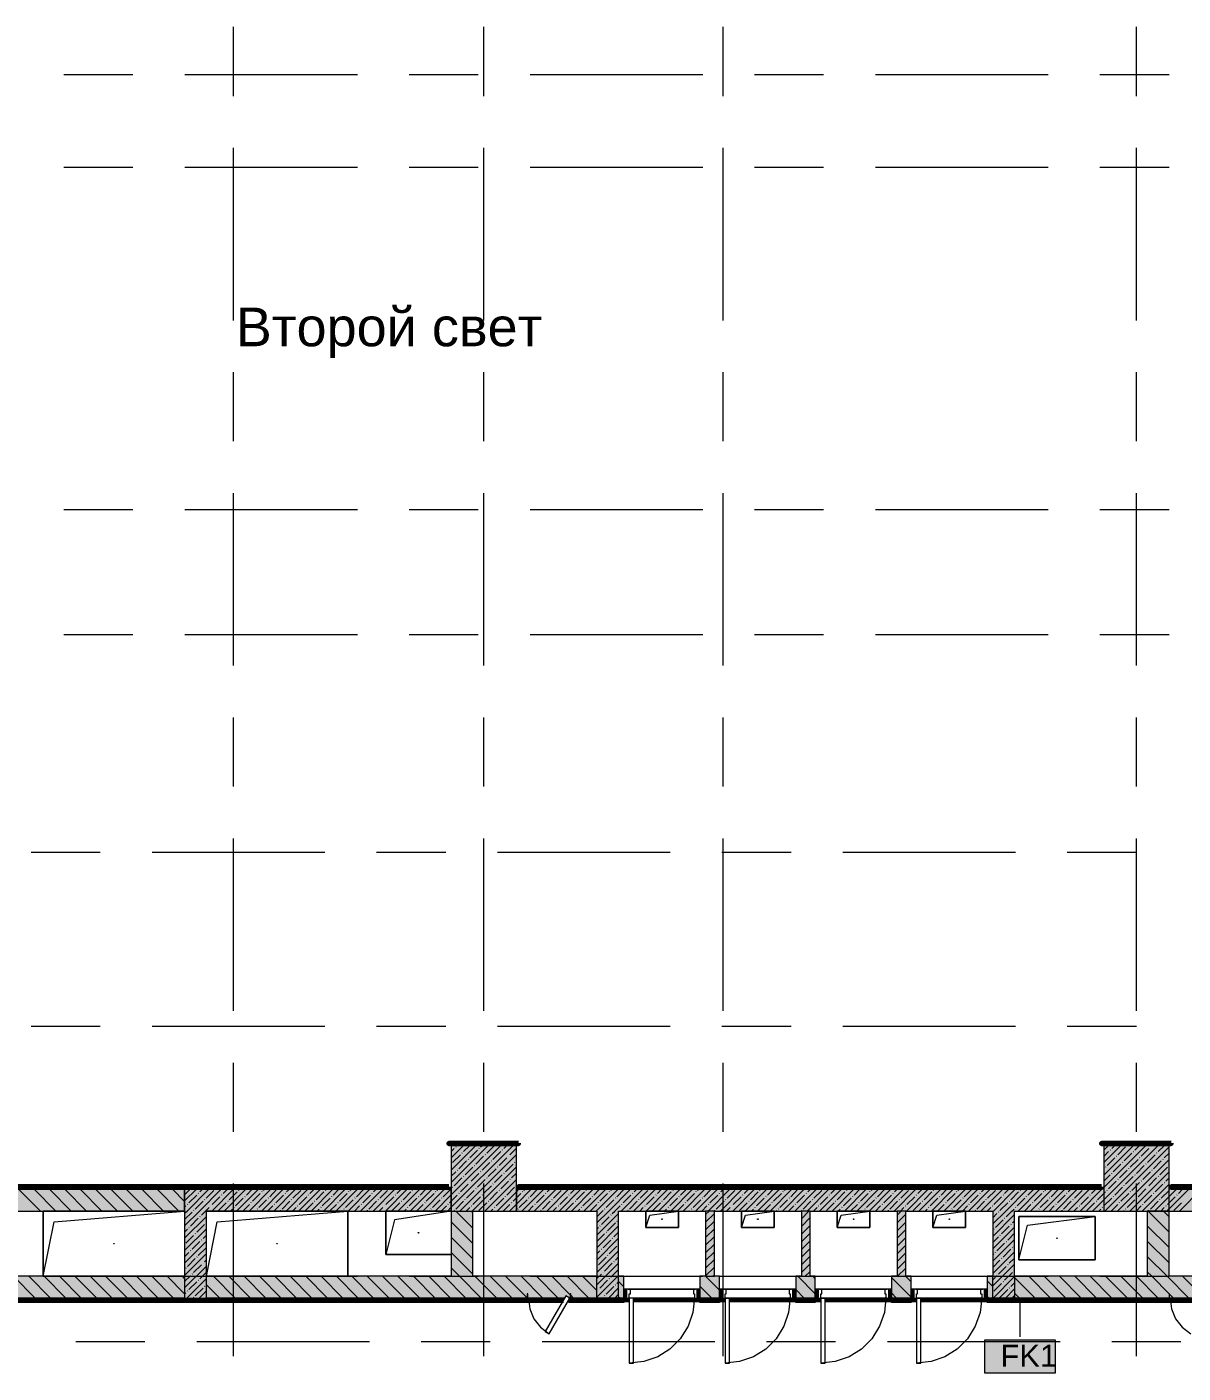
# Model space of a CAD drawing. Header units: millimetres. Extents: x -3817 to 677485, y -22715 to 103890.
# Drawn here: x 602445 to 613074, y 12087 to 24465 of the extents above; entities that cross this region are included whole.
import ezdxf

# ---------------------------------------------------------------- set-up
doc = ezdxf.new("R2010")
doc.units = ezdxf.units.MM
doc.layers.add('PDF _Геометрия', color=7, linetype='Continuous', true_color=0x1d1d1d)
doc.layers.add('PDF _Сплошная заливка', color=7, linetype='Continuous', true_color=0xffffff)
doc.layers.add('PDF _Текст', color=7, linetype='Continuous')
doc.styles.add('PDF GOST-Common', font='arial.ttf')

msp = doc.modelspace()

# ---------------------------------------------------------------- hatches: boundary and pattern name
at = {"layer": 'PDF _Сплошная заливка', "transparency": 33554559}
h = msp.add_hatch(color=256, dxfattribs=at)
h.paths.add_polyline_path([(603895, 13577), (603895, 13777), (600945, 13777), (600945, 13577), (602149, 13577)], flags=0)
h.paths.add_polyline_path([(600345, 13577), (600345, 13777), (594965, 13777), (594965, 13577), (596322, 13577)], flags=0)
for points in [[(606345, 13577), (606345, 13777), (603895, 13777), (603895, 13577), (605062, 13577)], [(618173, 13777), (618325, 13777), (618324, 13797), (612965, 13797), (612965, 13777), (616716, 13777)], [(606545, 12977), (606545, 13577), (606345, 13577), (606345, 12977), (606519, 12977)], [(612745, 12977), (612945, 12977), (612945, 13577), (612745, 13577), (612745, 13485)]]:
    msp.add_hatch(color=256, dxfattribs=at).paths.add_polyline_path(points)
h = msp.add_hatch(color=256, dxfattribs=at)
h.paths.add_polyline_path([(616565, 13577), (618345, 13577), (618345, 13777), (612945, 13777), (612945, 13577), (615445, 13577)], flags=0)
h.paths.add_polyline_path([(612345, 13577), (612345, 13777), (606945, 13777), (606945, 13577), (611525, 13577)], flags=0)
h = msp.add_hatch(color=256, dxfattribs=at)
h.paths.add_polyline_path([(613289, 12777), (613301, 12797), (613335, 12777), (613340, 12777), (613340, 12817), (613345, 12817), (613345, 12977), (611525, 12977), (611525, 12777), (612945, 12777), (612945, 12817), (612950, 12817), (612950, 12777), (613111, 12777)], flags=0)
h.paths.add_polyline_path([(611325, 12777), (611325, 12977), (611273, 12977), (611273, 12777)], flags=0)
h.paths.add_polyline_path([(609513, 12777), (609693, 12777), (609693, 12977), (609513, 12977), (609513, 12857)], flags=0)
h.paths.add_polyline_path([(610393, 12777), (610573, 12777), (610573, 12977), (610393, 12977), (610393, 12857)], flags=0)
h.paths.add_polyline_path([(608813, 12777), (608813, 12977), (608633, 12977), (608633, 12777)], flags=0)
h.paths.add_polyline_path([(607885, 12777), (607933, 12777), (607933, 12977), (607885, 12977), (607885, 12857)], flags=0)
h.paths.add_polyline_path([(607045, 12777), (607045, 12817), (607050, 12817), (607050, 12777), (607389, 12777), (607401, 12797), (607435, 12777), (607440, 12777), (607440, 12817), (607445, 12817), (607445, 12777), (607685, 12777), (607685, 12977), (604095, 12977), (604095, 12777), (606519, 12777)], flags=0)
h.paths.add_polyline_path([(603895, 12777), (603895, 12977), (596945, 12977), (596945, 12777), (602149, 12777)], flags=0)
h = msp.add_hatch(color=256, dxfattribs=at)
h.paths.add_polyline_path([(613545, 12757), (613545, 12777), (613335, 12776), (613324, 12757), (613345, 12757)], flags=0)
h.paths.add_polyline_path([(613074, 12757), (613278, 12757), (613289, 12777), (611273, 12777), (611273, 12757), (612945, 12757)], flags=0)
h.paths.add_polyline_path([(610393, 12757), (610573, 12757), (610573, 12777), (610393, 12777)], flags=0)
h.paths.add_polyline_path([(609513, 12757), (609693, 12757), (609693, 12777), (609513, 12777)], flags=0)
h.paths.add_polyline_path([(607933, 12757), (607933, 12777), (607435, 12776), (607424, 12757), (607445, 12757)], flags=0)
h.paths.add_polyline_path([(608813, 12757), (608813, 12777), (608633, 12777), (608633, 12757)], flags=0)
h.paths.add_polyline_path([(607378, 12757), (607389, 12777), (594565, 12777), (594565, 12757), (607211, 12757)], flags=0)

# ---------------------------------------------------------------- linework, layer by layer
at = {"layer": 'PDF _Геометрия', "color": 253, "lineweight": 9, "true_color": 0xaaaaaa}
for points in [[(604345, 23830), (604345, 24465)], [(606645, 23830), (606645, 24465)], [(608845, 23830), (608845, 24465)], [(612645, 23830), (612645, 24465)], [(602785, 24027), (603420, 24027)], [(603896, 24027), (605484, 24027)], [(605960, 24027), (606595, 24027)], [(607071, 24027), (608659, 24027)], [(609135, 24027), (609770, 24027)], [(610246, 24027), (611834, 24027)], [(612310, 24027), (612945, 24027)], [(604345, 21767), (604345, 23354)], [(606645, 21767), (606645, 23354)], [(608845, 21767), (608845, 23354)], [(612645, 21767), (612645, 23354)], [(602785, 23177), (603420, 23177)], [(603896, 23177), (605484, 23177)], [(605960, 23177), (606595, 23177)], [(607071, 23177), (608659, 23177)], [(609135, 23177), (609770, 23177)], [(610246, 23177), (611834, 23177)], [(612310, 23177), (612945, 23177)], [(604345, 20655), (604345, 21290)], [(606645, 20655), (606645, 21290)], [(608845, 20655), (608845, 21290)], [(612645, 20655), (612645, 21290)], [(604345, 18592), (604345, 20179)], [(606645, 18592), (606645, 20179)], [(608845, 18592), (608845, 20179)], [(612645, 18592), (612645, 20179)], [(602785, 20027), (603420, 20027)], [(603896, 20027), (605484, 20027)], [(605960, 20027), (606595, 20027)], [(607071, 20027), (608659, 20027)], [(609135, 20027), (609770, 20027)], [(610246, 20027), (611834, 20027)], [(612310, 20027), (612945, 20027)], [(602785, 18877), (603420, 18877)], [(603896, 18877), (605484, 18877)], [(605960, 18877), (606595, 18877)], [(607071, 18877), (608659, 18877)], [(609135, 18877), (609770, 18877)], [(610246, 18877), (611834, 18877)], [(612310, 18877), (612945, 18877)], [(604345, 17480), (604345, 18115)], [(606645, 17480), (606645, 18115)], [(608845, 17480), (608845, 18115)], [(612645, 17480), (612645, 18115)], [(604345, 15417), (604345, 17004)], [(606645, 15417), (606645, 17004)], [(608845, 15417), (608845, 17004)], [(612645, 15417), (612645, 17004)], [(602485, 16877), (603120, 16877)], [(603596, 16877), (605184, 16877)], [(605660, 16877), (606295, 16877)], [(606771, 16877), (608359, 16877)], [(608835, 16877), (609470, 16877)], [(609946, 16877), (611534, 16877)], [(612010, 16877), (612645, 16877)], [(602485, 15277), (603120, 15277)], [(603596, 15277), (605184, 15277)], [(605660, 15277), (606295, 15277)], [(606771, 15277), (608359, 15277)], [(608835, 15277), (609470, 15277)], [(609946, 15277), (611534, 15277)], [(612010, 15277), (612645, 15277)], [(604345, 14305), (604345, 14940)], [(606645, 14305), (606645, 14940)], [(608845, 14305), (608845, 14940)], [(612645, 14305), (612645, 14940)], [(604345, 12242), (604345, 13829)], [(606645, 12242), (606645, 13829)], [(608845, 12242), (608845, 13829)], [(612645, 12242), (612645, 13829)], [(602785, 12977), (603420, 12977)], [(603896, 12977), (605484, 12977)], [(605960, 12977), (606595, 12977)], [(607071, 12977), (608659, 12977)], [(609135, 12977), (609770, 12977)], [(610246, 12977), (611834, 12977)], [(612310, 12977), (612945, 12977)], [(607055, 12777), (607068, 12679), (607106, 12587), (607167, 12508), (607245, 12448)], [(607973, 12857), (608593, 12857), (607973, 12857)], [(608023, 12777), (608583, 12777), (608568, 12643), (608524, 12517), (608452, 12403), (608357, 12308), (608244, 12236), (608117, 12192), (607983, 12177)], [(608583, 12777), (607983, 12777)], [(608853, 12857), (609473, 12857), (608853, 12857)], [(609463, 12777), (609448, 12643), (609404, 12517), (609332, 12403), (609237, 12308), (609124, 12236), (608997, 12192), (608863, 12177)], [(608863, 12777), (609473, 12777), (608903, 12777)], [(609733, 12857), (610353, 12857), (609733, 12857)], [(610343, 12777), (610328, 12643), (610284, 12517), (610212, 12403), (610117, 12308), (610004, 12236), (609877, 12192), (609743, 12177)], [(609743, 12777), (610353, 12777), (609783, 12777)], [(610613, 12857), (611233, 12857), (610613, 12857)], [(611223, 12777), (611208, 12643), (611164, 12517), (611092, 12403), (610997, 12308), (610884, 12236), (610757, 12192), (610623, 12177)], [(610623, 12777), (611233, 12777), (610663, 12777)], [(612955, 12777), (612968, 12679), (613006, 12587), (613067, 12508), (613145, 12448)], [(602895, 12377), (603530, 12377)], [(604007, 12377), (605594, 12377)], [(606070, 12377), (606705, 12377)], [(607182, 12377), (608769, 12377)], [(609245, 12377), (609880, 12377)], [(610357, 12377), (611944, 12377)], [(612420, 12377), (613055, 12377)]]:
    msp.add_lwpolyline(points, dxfattribs=at)
at = {"layer": 'PDF _Геометрия', "color": 231, "lineweight": 70, "true_color": 0xff80c0}
for points in [[(618325, 13797), (618325, 14197), (618725, 14197), (618725, 14198), (618725, 18556), (618724, 18556), (618724, 14198), (618324, 14198), (618324, 14197), (618324, 13798), (612965, 13798), (612965, 13797), (618312, 13797)], [(590945, 12087), (594585, 12087), (594585, 12756), (607045, 12756), (607377, 12756)], [(607378, 12757), (607045, 12757)], [(607423, 12756), (607445, 12756), (607933, 12756), (607933, 12757), (607445, 12757), (607424, 12757)], [(613278, 12757), (612945, 12757), (611273, 12757), (611273, 12756), (612945, 12756), (613277, 12756)]]:
    msp.add_lwpolyline(points, dxfattribs=at)
at = {"layer": 'PDF _Геометрия', "lineweight": 9}
for points in [[(606198, 13577), (606345, 13725), (606798, 14177)], [(606312, 13577), (606345, 13611), (606912, 14177)], [(606345, 14067), (606456, 14177)], [(606345, 13953), (606570, 14177)], [(606345, 13839), (606684, 14177)], [(606345, 14124), (606373, 14151)], [(606387, 14166), (606390, 14168)], [(606459, 14123), (606513, 14177)], [(606516, 14066), (606587, 14137)], [(606601, 14151), (606604, 14154)], [(606615, 14166), (606627, 14177)], [(606672, 14109), (606741, 14177)], [(606730, 14052), (606801, 14123)], [(606815, 14137), (606817, 14140)], [(606829, 14151), (606855, 14177)], [(606886, 14094), (606945, 14154)], [(612242, 13577), (612345, 13680), (612842, 14177)], [(612345, 14136), (612386, 14177)], [(612345, 14022), (612500, 14177)], [(612345, 13908), (612614, 14177)], [(612345, 13794), (612728, 14177)], [(612345, 14079), (612389, 14123)], [(612356, 13577), (612945, 14166)], [(612403, 14137), (612406, 14140)], [(612418, 14151), (612443, 14177)], [(612475, 14094), (612546, 14166)], [(612617, 14123), (612620, 14125)], [(612632, 14137), (612671, 14177)], [(612689, 14080), (612760, 14151)], [(612774, 14166), (612776, 14168)], [(612845, 14123), (612899, 14177)], [(606345, 14010), (606347, 14011)], [(606359, 14023), (606430, 14094)], [(606416, 13966), (606487, 14037)], [(606426, 13577), (606945, 14096)], [(606444, 14109), (606447, 14111)], [(606501, 14052), (606504, 14054)], [(606558, 13995), (606561, 13997)], [(606573, 14009), (606644, 14080)], [(606630, 13952), (606701, 14023)], [(606658, 14094), (606661, 14097)], [(606715, 14037), (606718, 14040)], [(606787, 13995), (606858, 14066)], [(606844, 13938), (606915, 14009)], [(606872, 14080), (606874, 14082)], [(606929, 14023), (606931, 14025)], [(606943, 14037), (606945, 14039)], [(612375, 13995), (612446, 14066)], [(612432, 13938), (612503, 14009)], [(612460, 14080), (612463, 14082)], [(612470, 13577), (612945, 14052)], [(612518, 14023), (612520, 14025)], [(612532, 14037), (612603, 14109)], [(612589, 13980), (612660, 14052)], [(612646, 13923), (612717, 13995)], [(612674, 14066), (612677, 14068)], [(612731, 14009), (612734, 14011)], [(612746, 14023), (612817, 14094)], [(612803, 13966), (612874, 14037)], [(612831, 14109), (612834, 14111)], [(612888, 14052), (612891, 14054)], [(612902, 14066), (612945, 14109)], [(612945, 13995), (612945, 13995)], [(606345, 13896), (606387, 13938)], [(606373, 13809), (606444, 13881)], [(606402, 13952), (606404, 13954)], [(606459, 13895), (606461, 13897)], [(606473, 13909), (606544, 13980)], [(606530, 13852), (606601, 13923)], [(606540, 13577), (606945, 13982)], [(606587, 13795), (606658, 13866)], [(606615, 13938), (606618, 13940)], [(606654, 13577), (606945, 13868)], [(606672, 13881), (606675, 13883)], [(606687, 13895), (606758, 13966)], [(606744, 13838), (606815, 13909)], [(606772, 13980), (606775, 13983)], [(606829, 13923), (606832, 13926)], [(606886, 13866), (606889, 13869)], [(606901, 13881), (606945, 13925)], [(612345, 13965), (612346, 13966)], [(612345, 13851), (612403, 13909)], [(612361, 13980), (612363, 13983)], [(612418, 13923), (612420, 13926)], [(612475, 13866), (612477, 13869)], [(612489, 13881), (612560, 13952)], [(612546, 13824), (612617, 13895)], [(612575, 13966), (612577, 13968)], [(612584, 13577), (612945, 13938)], [(612632, 13909), (612634, 13911)], [(612703, 13866), (612774, 13938)], [(612760, 13809), (612831, 13881)], [(612788, 13952), (612791, 13954)], [(612845, 13895), (612848, 13897)], [(612860, 13909), (612931, 13980)], [(612917, 13852), (612945, 13881)], [(602569, 13577), (602369, 13777)], [(602711, 13577), (602511, 13777)], [(602852, 13577), (602652, 13777)], [(602994, 13577), (602794, 13777)], [(603135, 13577), (602935, 13777)], [(603277, 13577), (603077, 13777)], [(603418, 13577), (603218, 13777)], [(603559, 13577), (603359, 13777)], [(603701, 13577), (603501, 13777)], [(603842, 13577), (603642, 13777)], [(603895, 13665), (603784, 13777)], [(603895, 13556), (603917, 13577), (604117, 13777)], [(603895, 13442), (604031, 13577), (604231, 13777)], [(603895, 13670), (604003, 13777)], [(603895, 13727), (603946, 13777)], [(604021, 13738), (604023, 13740)], [(604035, 13752), (604060, 13777)], [(604092, 13695), (604163, 13766)], [(604145, 13577), (604345, 13777)], [(604249, 13738), (604288, 13777)], [(604259, 13577), (604459, 13777)], [(604306, 13681), (604377, 13752)], [(604373, 13577), (604573, 13777)], [(604392, 13766), (604394, 13769)], [(604463, 13724), (604516, 13777)], [(604487, 13577), (604687, 13777)], [(604601, 13577), (604801, 13777)], [(604605, 13752), (604608, 13755)], [(604620, 13766), (604630, 13777)], [(604677, 13709), (604744, 13777)], [(604715, 13577), (604915, 13777)], [(604819, 13738), (604822, 13740)], [(604829, 13577), (605029, 13777)], [(604833, 13752), (604858, 13777)], [(604890, 13695), (604962, 13766)], [(604943, 13577), (605143, 13777)], [(605047, 13738), (605086, 13777)], [(605057, 13577), (605257, 13777)], [(605104, 13681), (605176, 13752)], [(605171, 13577), (605371, 13777)], [(605190, 13766), (605192, 13769)], [(605261, 13724), (605314, 13777)], [(605285, 13577), (605485, 13777)], [(605399, 13577), (605599, 13777)], [(605404, 13752), (605406, 13755)], [(605418, 13766), (605428, 13777)], [(605475, 13709), (605542, 13777)], [(605513, 13577), (605713, 13777)], [(605618, 13738), (605620, 13740)], [(605627, 13577), (605827, 13777)], [(605632, 13752), (605656, 13777)], [(605689, 13695), (605760, 13766)], [(605742, 13577), (605942, 13777)], [(605846, 13738), (605885, 13777)], [(605856, 13577), (606056, 13777)], [(605903, 13681), (605974, 13752)], [(605970, 13577), (606170, 13777)], [(605988, 13766), (605991, 13769)], [(606059, 13724), (606113, 13777)], [(606084, 13577), (606284, 13777)], [(606202, 13752), (606204, 13755)], [(606216, 13766), (606227, 13777)], [(606273, 13709), (606341, 13777)], [(606359, 13795), (606361, 13797)], [(606416, 13738), (606418, 13740)], [(606430, 13752), (606501, 13824)], [(606487, 13695), (606558, 13766)], [(606516, 13838), (606518, 13840)], [(606573, 13781), (606575, 13783)], [(606644, 13738), (606715, 13809)], [(606701, 13681), (606772, 13752)], [(606730, 13824), (606732, 13826)], [(606768, 13577), (606945, 13754), (606968, 13777)], [(606787, 13766), (606789, 13769)], [(606801, 13781), (606872, 13852)], [(606858, 13724), (606929, 13795)], [(606882, 13577), (606945, 13640), (607082, 13777)], [(606943, 13809), (606945, 13811)], [(606996, 13577), (607196, 13777)], [(607000, 13752), (607003, 13755)], [(607015, 13766), (607025, 13777)], [(607072, 13709), (607139, 13777)], [(607110, 13577), (607310, 13777)], [(607214, 13738), (607217, 13740)], [(607224, 13577), (607424, 13777)], [(607228, 13752), (607253, 13777)], [(607286, 13695), (607357, 13766)], [(607338, 13577), (607538, 13777)], [(607442, 13738), (607481, 13777)], [(607452, 13577), (607652, 13777)], [(607499, 13681), (607571, 13752)], [(607566, 13577), (607766, 13777)], [(607585, 13766), (607587, 13769)], [(607656, 13724), (607709, 13777)], [(607680, 13577), (607880, 13777)], [(607685, 13468), (607794, 13577), (607994, 13777)], [(607799, 13752), (607801, 13755)], [(607813, 13766), (607823, 13777)], [(607870, 13709), (607937, 13777)], [(607908, 13577), (608108, 13777)], [(608013, 13738), (608015, 13740)], [(608023, 13577), (608223, 13777)], [(608027, 13752), (608051, 13777)], [(608084, 13695), (608155, 13766)], [(608137, 13577), (608337, 13777)], [(608241, 13738), (608280, 13777)], [(608251, 13577), (608451, 13777)], [(608298, 13681), (608369, 13752)], [(608365, 13577), (608565, 13777)], [(608383, 13766), (608386, 13769)], [(608455, 13724), (608508, 13777)], [(608479, 13577), (608679, 13777)], [(608593, 13577), (608793, 13777)], [(608597, 13752), (608599, 13755)], [(608611, 13766), (608622, 13777)], [(608668, 13709), (608736, 13777)], [(608707, 13577), (608907, 13777)], [(608811, 13738), (608813, 13740)], [(608821, 13577), (609021, 13777)], [(608825, 13752), (608850, 13777)], [(608882, 13695), (608953, 13766)], [(608935, 13577), (609135, 13777)], [(609039, 13738), (609078, 13777)], [(609049, 13577), (609249, 13777)], [(609096, 13681), (609167, 13752)], [(609163, 13577), (609363, 13777)], [(609182, 13766), (609184, 13769)], [(609253, 13724), (609306, 13777)], [(609277, 13577), (609477, 13777)], [(609391, 13577), (609591, 13777)], [(609395, 13752), (609398, 13755)], [(609410, 13766), (609420, 13777)], [(609467, 13709), (609534, 13777)], [(609505, 13577), (609705, 13777)], [(609609, 13738), (609612, 13740)], [(609619, 13577), (609819, 13777)], [(609624, 13752), (609648, 13777)], [(609681, 13695), (609752, 13766)], [(609733, 13577), (609933, 13777)], [(609837, 13738), (609876, 13777)], [(609847, 13577), (610047, 13777)], [(609894, 13681), (609966, 13752)], [(609961, 13577), (610161, 13777)], [(609980, 13766), (609982, 13769)], [(610051, 13724), (610104, 13777)], [(610075, 13577), (610275, 13777)], [(610189, 13577), (610389, 13777)], [(610194, 13752), (610196, 13755)], [(610208, 13766), (610218, 13777)], [(610265, 13709), (610332, 13777)], [(610304, 13577), (610504, 13777)], [(610408, 13738), (610410, 13740)], [(610418, 13577), (610618, 13777)], [(610422, 13752), (610446, 13777)], [(610479, 13695), (610550, 13766)], [(610532, 13577), (610732, 13777)], [(610636, 13738), (610675, 13777)], [(610646, 13577), (610846, 13777)], [(610693, 13681), (610764, 13752)], [(610760, 13577), (610960, 13777)], [(610778, 13766), (610781, 13769)], [(610850, 13724), (610903, 13777)], [(610874, 13577), (611074, 13777)], [(610988, 13577), (611188, 13777)], [(610992, 13752), (610994, 13755)], [(611006, 13766), (611017, 13777)], [(611063, 13709), (611131, 13777)], [(611102, 13577), (611302, 13777)], [(611206, 13738), (611208, 13740)], [(611216, 13577), (611416, 13777)], [(611220, 13752), (611245, 13777)], [(611277, 13695), (611349, 13766)], [(611325, 13572), (611330, 13577), (611530, 13777)], [(611325, 13458), (611444, 13577), (611644, 13777)], [(611434, 13738), (611473, 13777)], [(611491, 13681), (611562, 13752)], [(611558, 13577), (611758, 13777)], [(611577, 13766), (611579, 13769)], [(611648, 13724), (611701, 13777)], [(611672, 13577), (611872, 13777)], [(611786, 13577), (611986, 13777)], [(611790, 13752), (611793, 13755)], [(611805, 13766), (611815, 13777)], [(611862, 13709), (611929, 13777)], [(611900, 13577), (612100, 13777)], [(612004, 13738), (612007, 13740)], [(612014, 13577), (612214, 13777)], [(612019, 13752), (612043, 13777)], [(612076, 13695), (612147, 13766)], [(612128, 13577), (612328, 13777)], [(612232, 13738), (612271, 13777)], [(612289, 13681), (612345, 13737), (612361, 13752)], [(612375, 13766), (612377, 13769)], [(612389, 13781), (612460, 13852)], [(612446, 13724), (612518, 13795)], [(612532, 13809), (612534, 13812)], [(612589, 13752), (612591, 13755)], [(612603, 13766), (612674, 13838)], [(612660, 13709), (612731, 13781)], [(612689, 13852), (612691, 13854)], [(612699, 13577), (612945, 13824)], [(612746, 13795), (612748, 13797)], [(612803, 13738), (612805, 13740)], [(612813, 13577), (612945, 13710), (613013, 13777)], [(612817, 13752), (612888, 13824)], [(612874, 13695), (612945, 13766)], [(612902, 13838), (612905, 13840)], [(612927, 13577), (612945, 13596), (613127, 13777)], [(613031, 13738), (613070, 13777)], [(613041, 13577), (613241, 13777)], [(603895, 13613), (603907, 13624)], [(603921, 13638), (603923, 13641)], [(603935, 13652), (604007, 13724)], [(603992, 13595), (604064, 13667)], [(604078, 13681), (604080, 13683)], [(604135, 13624), (604137, 13626)], [(604149, 13638), (604220, 13709)], [(604206, 13581), (604277, 13652)], [(604235, 13724), (604237, 13726)], [(604292, 13667), (604294, 13669)], [(604363, 13624), (604434, 13695)], [(604430, 13577), (604491, 13638)], [(604449, 13709), (604451, 13712)], [(604506, 13652), (604508, 13655)], [(604520, 13667), (604591, 13738)], [(604577, 13610), (604648, 13681)], [(604658, 13577), (604705, 13624)], [(604662, 13695), (604665, 13698)], [(604719, 13638), (604722, 13641)], [(604734, 13652), (604805, 13724)], [(604791, 13595), (604862, 13667)], [(604876, 13681), (604879, 13683)], [(604933, 13624), (604936, 13626)], [(604947, 13638), (605019, 13709)], [(605005, 13581), (605076, 13652)], [(605033, 13724), (605035, 13726)], [(605090, 13667), (605092, 13669)], [(605161, 13624), (605233, 13695)], [(605228, 13577), (605290, 13638)], [(605247, 13709), (605249, 13712)], [(605304, 13652), (605306, 13655)], [(605318, 13667), (605389, 13738)], [(605375, 13610), (605446, 13681)], [(605456, 13577), (605503, 13624)], [(605461, 13695), (605463, 13698)], [(605518, 13638), (605520, 13641)], [(605532, 13652), (605603, 13724)], [(605589, 13595), (605660, 13667)], [(605675, 13681), (605677, 13683)], [(605732, 13624), (605734, 13626)], [(605746, 13638), (605817, 13709)], [(605803, 13581), (605874, 13652)], [(605831, 13724), (605834, 13726)], [(605888, 13667), (605891, 13669)], [(605960, 13624), (606031, 13695)], [(606027, 13577), (606088, 13638)], [(606045, 13709), (606048, 13712)], [(606102, 13652), (606105, 13655)], [(606117, 13667), (606188, 13738)], [(606174, 13610), (606245, 13681)], [(606255, 13577), (606302, 13624)], [(606259, 13695), (606261, 13698)], [(606316, 13638), (606318, 13641)], [(606330, 13652), (606345, 13668), (606402, 13724)], [(606387, 13595), (606459, 13667)], [(606473, 13681), (606475, 13683)], [(606530, 13624), (606532, 13626)], [(606544, 13638), (606615, 13709)], [(606601, 13581), (606672, 13652)], [(606630, 13724), (606632, 13726)], [(606687, 13667), (606689, 13669)], [(606758, 13624), (606829, 13695)], [(606825, 13577), (606886, 13638)], [(606844, 13709), (606846, 13712)], [(606901, 13652), (606903, 13655)], [(606915, 13667), (606945, 13697), (606986, 13738)], [(606972, 13610), (607043, 13681)], [(607053, 13577), (607100, 13624)], [(607057, 13695), (607060, 13698)], [(607114, 13638), (607117, 13641)], [(607129, 13652), (607200, 13724)], [(607186, 13595), (607257, 13667)], [(607271, 13681), (607274, 13683)], [(607328, 13624), (607331, 13626)], [(607343, 13638), (607414, 13709)], [(607400, 13581), (607471, 13652)], [(607428, 13724), (607430, 13726)], [(607485, 13667), (607487, 13669)], [(607556, 13624), (607628, 13695)], [(607623, 13577), (607685, 13638)], [(607642, 13709), (607644, 13712)], [(607699, 13652), (607701, 13655)], [(607713, 13667), (607784, 13738)], [(607770, 13610), (607841, 13681)], [(607827, 13553), (607851, 13577), (607899, 13624)], [(607856, 13695), (607858, 13698)], [(607913, 13638), (607915, 13641)], [(607927, 13652), (607998, 13724)], [(607984, 13595), (608055, 13667)], [(608070, 13681), (608072, 13683)], [(608127, 13624), (608129, 13626)], [(608141, 13638), (608212, 13709)], [(608198, 13581), (608269, 13652)], [(608226, 13724), (608229, 13726)], [(608283, 13667), (608286, 13669)], [(608355, 13624), (608426, 13695)], [(608422, 13577), (608483, 13638)], [(608440, 13709), (608443, 13712)], [(608497, 13652), (608500, 13655)], [(608512, 13667), (608583, 13738)], [(608569, 13610), (608640, 13681)], [(608650, 13577), (608697, 13624)], [(608654, 13695), (608656, 13698)], [(608711, 13638), (608713, 13641)], [(608725, 13652), (608797, 13724)], [(608782, 13595), (608854, 13667)], [(608868, 13681), (608870, 13683)], [(608925, 13624), (608927, 13626)], [(608939, 13638), (609011, 13709)], [(608996, 13581), (609068, 13652)], [(609025, 13724), (609027, 13726)], [(609082, 13667), (609084, 13669)], [(609153, 13624), (609224, 13695)], [(609220, 13577), (609281, 13638)], [(609239, 13709), (609241, 13712)], [(609296, 13652), (609298, 13655)], [(609310, 13667), (609381, 13738)], [(609367, 13610), (609438, 13681)], [(609448, 13577), (609495, 13624)], [(609452, 13695), (609455, 13698)], [(609509, 13638), (609512, 13641)], [(609524, 13652), (609595, 13724)], [(609581, 13595), (609652, 13667)], [(609666, 13681), (609669, 13683)], [(609723, 13624), (609726, 13626)], [(609738, 13638), (609809, 13709)], [(609795, 13581), (609866, 13652)], [(609823, 13724), (609825, 13726)], [(609880, 13667), (609882, 13669)], [(609951, 13624), (610023, 13695)], [(610018, 13577), (610080, 13638)], [(610037, 13709), (610039, 13712)], [(610094, 13652), (610096, 13655)], [(610108, 13667), (610180, 13738)], [(610165, 13610), (610237, 13681)], [(610246, 13577), (610294, 13624)], [(610251, 13695), (610253, 13698)], [(610308, 13638), (610310, 13641)], [(610322, 13652), (610393, 13724)], [(610379, 13595), (610450, 13667)], [(610465, 13681), (610467, 13683)], [(610522, 13624), (610524, 13626)], [(610536, 13638), (610607, 13709)], [(610593, 13581), (610664, 13652)], [(610621, 13724), (610624, 13726)], [(610678, 13667), (610681, 13669)], [(610750, 13624), (610821, 13695)], [(610817, 13577), (610878, 13638)], [(610835, 13709), (610838, 13712)], [(610892, 13652), (610895, 13655)], [(610907, 13667), (610978, 13738)], [(610964, 13610), (611035, 13681)], [(611045, 13577), (611092, 13624)], [(611049, 13695), (611052, 13698)], [(611106, 13638), (611109, 13641)], [(611120, 13652), (611192, 13724)], [(611177, 13595), (611249, 13667)], [(611263, 13681), (611265, 13683)], [(611320, 13624), (611322, 13626)], [(611334, 13638), (611406, 13709)], [(611391, 13581), (611463, 13652)], [(611420, 13724), (611422, 13726)], [(611477, 13667), (611479, 13669)], [(611548, 13624), (611619, 13695)], [(611615, 13577), (611676, 13638)], [(611634, 13709), (611636, 13712)], [(611691, 13652), (611693, 13655)], [(611705, 13667), (611776, 13738)], [(611762, 13610), (611833, 13681)], [(611843, 13577), (611890, 13624)], [(611847, 13695), (611850, 13698)], [(611905, 13638), (611907, 13641)], [(611919, 13652), (611990, 13724)], [(611976, 13595), (612047, 13667)], [(612061, 13681), (612064, 13683)], [(612118, 13624), (612121, 13626)], [(612133, 13638), (612204, 13709)], [(612190, 13581), (612261, 13652)], [(612218, 13724), (612221, 13726)], [(612275, 13667), (612278, 13669)], [(612346, 13624), (612418, 13695)], [(612413, 13577), (612475, 13638)], [(612432, 13709), (612434, 13712)], [(612489, 13652), (612491, 13655)], [(612503, 13667), (612575, 13738)], [(612560, 13610), (612632, 13681)], [(612642, 13577), (612689, 13624)], [(612646, 13695), (612648, 13698)], [(612703, 13638), (612705, 13641)], [(612717, 13652), (612788, 13724)], [(612774, 13595), (612845, 13667)], [(612860, 13681), (612862, 13683)], [(612917, 13624), (612919, 13626)], [(612931, 13638), (612945, 13653), (613002, 13709)], [(612988, 13581), (613059, 13652)], [(613016, 13724), (613019, 13726)], [(613074, 13667), (613076, 13669)], [(603895, 13499), (603964, 13567)], [(603895, 13327), (604095, 13527)], [(603950, 13439), (604021, 13510)], [(603978, 13581), (603980, 13584)], [(604035, 13524), (604037, 13527)], [(604049, 13538), (604088, 13577), (604121, 13610)], [(604316, 13577), (604334, 13595)], [(604349, 13610), (604351, 13612)], [(604544, 13577), (604548, 13581)], [(604563, 13595), (604565, 13598)], [(604776, 13581), (604779, 13584)], [(604886, 13577), (604919, 13610)], [(605114, 13577), (605133, 13595)], [(605147, 13610), (605149, 13612)], [(605342, 13577), (605347, 13581)], [(605361, 13595), (605363, 13598)], [(605575, 13581), (605577, 13584)], [(605685, 13577), (605717, 13610)], [(605913, 13577), (605931, 13595)], [(605945, 13610), (605948, 13612)], [(606141, 13577), (606145, 13581)], [(606159, 13595), (606162, 13598)], [(606373, 13581), (606375, 13584)], [(606545, 13419), (606388, 13577)], [(606483, 13577), (606516, 13610)], [(606545, 13561), (606529, 13577)], [(606711, 13577), (606730, 13595)], [(606744, 13610), (606746, 13612)], [(606939, 13577), (606943, 13581)], [(606958, 13595), (606960, 13598)], [(607171, 13581), (607174, 13584)], [(607281, 13577), (607314, 13610)], [(607509, 13577), (607528, 13595)], [(607542, 13610), (607544, 13612)], [(607685, 13525), (607737, 13577), (607742, 13581)], [(607685, 13354), (607885, 13554)], [(607727, 13453), (607799, 13524)], [(607756, 13595), (607758, 13598)], [(607813, 13538), (607815, 13541)], [(607884, 13496), (607885, 13497)], [(607970, 13581), (607972, 13584)], [(608080, 13577), (608112, 13610)], [(608308, 13577), (608326, 13595)], [(608340, 13610), (608343, 13612)], [(608536, 13577), (608540, 13581)], [(608554, 13595), (608557, 13598)], [(608685, 13546), (608716, 13577)], [(608685, 13475), (608765, 13555)], [(608768, 13581), (608771, 13584)], [(608878, 13577), (608911, 13610)], [(609106, 13577), (609125, 13595)], [(609139, 13610), (609141, 13612)], [(609334, 13577), (609338, 13581)], [(609353, 13595), (609355, 13598)], [(609565, 13506), (609635, 13577)], [(609565, 13436), (609645, 13516)], [(609566, 13581), (609569, 13584)], [(609676, 13577), (609709, 13610)], [(609904, 13577), (609923, 13595)], [(609937, 13610), (609940, 13612)], [(610132, 13577), (610137, 13581)], [(610151, 13595), (610153, 13598)], [(610365, 13581), (610367, 13584)], [(610445, 13538), (610484, 13577)], [(610445, 13467), (610525, 13547)], [(610475, 13577), (610507, 13610)], [(610703, 13577), (610721, 13595)], [(610735, 13610), (610738, 13612)], [(610931, 13577), (610935, 13581)], [(610949, 13595), (610952, 13598)], [(611163, 13581), (611166, 13584)], [(611273, 13577), (611306, 13610)], [(611325, 13515), (611363, 13553)], [(611325, 13344), (611525, 13544)], [(611349, 13424), (611420, 13496)], [(611377, 13567), (611379, 13569)], [(611434, 13510), (611436, 13512)], [(611448, 13524), (611501, 13577), (611520, 13595)], [(611534, 13610), (611536, 13612)], [(611729, 13577), (611733, 13581)], [(611748, 13595), (611750, 13598)], [(611962, 13581), (611964, 13584)], [(612071, 13577), (612104, 13610)], [(612299, 13577), (612318, 13595)], [(612332, 13610), (612335, 13612)], [(612527, 13577), (612532, 13581)], [(612546, 13595), (612548, 13598)], [(612945, 13383), (612752, 13577)], [(612760, 13581), (612762, 13584)], [(612870, 13577), (612902, 13610)], [(612945, 13525), (612893, 13577)], [(603895, 13213), (604095, 13413)], [(603895, 13384), (603921, 13410)], [(603935, 13424), (603938, 13427)], [(603992, 13367), (603995, 13370)], [(604007, 13382), (604078, 13453)], [(604092, 13467), (604095, 13469)], [(606545, 13278), (606345, 13478)], [(607685, 13240), (607885, 13440)], [(607685, 13411), (607699, 13424)], [(607713, 13439), (607716, 13441)], [(607770, 13382), (607773, 13384)], [(607784, 13396), (607856, 13467)], [(607841, 13339), (607885, 13383)], [(607870, 13481), (607872, 13484)], [(608685, 13404), (608765, 13484)], [(608685, 13333), (608765, 13413)], [(609565, 13365), (609645, 13445)], [(609565, 13294), (609645, 13374)], [(610445, 13396), (610525, 13476)], [(610445, 13326), (610525, 13406)], [(611325, 13230), (611525, 13430)], [(611334, 13410), (611337, 13412)], [(611406, 13367), (611477, 13439)], [(611463, 13310), (611525, 13373)], [(611491, 13453), (611493, 13455)], [(611505, 13467), (611525, 13487)], [(612945, 13242), (612745, 13442)], [(603895, 13099), (604095, 13299)], [(603907, 13282), (603978, 13353)], [(603964, 13225), (604035, 13296)], [(604049, 13310), (604052, 13313)], [(604064, 13325), (604095, 13356)], [(606545, 13136), (606345, 13336)], [(607685, 13297), (607756, 13367)], [(607685, 13126), (607885, 13326)], [(607742, 13239), (607813, 13310)], [(607799, 13182), (607870, 13253)], [(607827, 13325), (607830, 13327)], [(607884, 13268), (607885, 13269)], [(608685, 13263), (608765, 13343)], [(608685, 13192), (608765, 13272)], [(609565, 13223), (609645, 13303)], [(610445, 13255), (610525, 13335)], [(610445, 13184), (610525, 13264)], [(611325, 13287), (611377, 13339)], [(611325, 13116), (611525, 13316)], [(611363, 13211), (611434, 13282)], [(611391, 13353), (611394, 13355)], [(611448, 13296), (611451, 13298)], [(611520, 13253), (611525, 13259)], [(612945, 13100), (612745, 13300)], [(603895, 13156), (603935, 13196)], [(603895, 12985), (604095, 13185)], [(603921, 13068), (603992, 13139)], [(603950, 13211), (603952, 13213)], [(604007, 13153), (604009, 13156)], [(604021, 13168), (604092, 13239)], [(604078, 13111), (604095, 13128)], [(606545, 12995), (606345, 13195)], [(607685, 13012), (607885, 13212)], [(607685, 13183), (607713, 13211)], [(607699, 13082), (607770, 13153)], [(607727, 13225), (607730, 13227)], [(607784, 13168), (607787, 13170)], [(607856, 13125), (607885, 13155)], [(608685, 13121), (608765, 13201)], [(608685, 13051), (608765, 13131)], [(609565, 13153), (609645, 13233)], [(609565, 13082), (609645, 13162)], [(610445, 13113), (610525, 13193)], [(610445, 13043), (610525, 13123)], [(611325, 13002), (611525, 13202)], [(611325, 13173), (611334, 13182)], [(611325, 13059), (611391, 13125)], [(611349, 13196), (611351, 13199)], [(611406, 13139), (611408, 13142)], [(611420, 13153), (611491, 13225)], [(611477, 13096), (611525, 13145)], [(611505, 13239), (611508, 13241)], [(613128, 12777), (612928, 12977), (612745, 13159)], [(603895, 12871), (604095, 13071)], [(603907, 13054), (603909, 13056)], [(603964, 12997), (603966, 12999)], [(603978, 13011), (604049, 13082)], [(604035, 12954), (604095, 13014)], [(604064, 13096), (604066, 13099)], [(606622, 12777), (606422, 12977), (606345, 13054)], [(607685, 12898), (607885, 13098)], [(607685, 13069), (607687, 13070)], [(607742, 13011), (607744, 13013)], [(607756, 13025), (607827, 13096)], [(607813, 12968), (607884, 13039)], [(607841, 13111), (607844, 13113)], [(608685, 12980), (608765, 13060)], [(609565, 13011), (609645, 13091)], [(609601, 12977), (609645, 13021)], [(610449, 12977), (610525, 13052)], [(611325, 12888), (611525, 13088)], [(611377, 12997), (611448, 13068)], [(611434, 12940), (611505, 13011)], [(611463, 13082), (611465, 13085)], [(611520, 13025), (611522, 13028)], [(612946, 12817), (612786, 12977), (612745, 13017)], [(602521, 12777), (602321, 12977)], [(602662, 12777), (602462, 12977)], [(602804, 12777), (602604, 12977)], [(602945, 12777), (602745, 12977)], [(603087, 12777), (602887, 12977)], [(603228, 12777), (603028, 12977)], [(603369, 12777), (603169, 12977)], [(603511, 12777), (603311, 12977)], [(603652, 12777), (603452, 12977)], [(603794, 12777), (603594, 12977)], [(603895, 12817), (603735, 12977)], [(603895, 12958), (603877, 12977)], [(603895, 12928), (603950, 12982)], [(603915, 12777), (604095, 12957)], [(603935, 12854), (604007, 12925)], [(604021, 12940), (604023, 12942)], [(604078, 12883), (604080, 12885)], [(604092, 12897), (604095, 12900)], [(604218, 12777), (604095, 12899)], [(604359, 12777), (604159, 12977)], [(604501, 12777), (604301, 12977)], [(604642, 12777), (604442, 12977)], [(604784, 12777), (604584, 12977)], [(604925, 12777), (604725, 12977)], [(605066, 12777), (604866, 12977)], [(605208, 12777), (605008, 12977)], [(605349, 12777), (605149, 12977)], [(605491, 12777), (605291, 12977)], [(605632, 12777), (605432, 12977)], [(605774, 12777), (605574, 12977)], [(605915, 12777), (605715, 12977)], [(606056, 12777), (605856, 12977)], [(606198, 12777), (605998, 12977)], [(606339, 12777), (606139, 12977)], [(606481, 12777), (606281, 12977)], [(606764, 12777), (606564, 12977)], [(606905, 12777), (606705, 12977)], [(607045, 12778), (606846, 12977)], [(607188, 12777), (606988, 12977)], [(607329, 12777), (607129, 12977)], [(607440, 12807), (607271, 12977)], [(607612, 12777), (607412, 12977)], [(607685, 12845), (607553, 12977)], [(607685, 12955), (607727, 12997)], [(607685, 12784), (607885, 12984)], [(607713, 12868), (607784, 12940)], [(607770, 12811), (607841, 12883)], [(607799, 12954), (607801, 12956)], [(607856, 12897), (607858, 12899)], [(607870, 12911), (607885, 12927)], [(607933, 12880), (607885, 12928)], [(608743, 12777), (608633, 12887)], [(608813, 12848), (608685, 12977)], [(608752, 12977), (608765, 12989)], [(609693, 12817), (609533, 12977)], [(609693, 12958), (609675, 12977)], [(610573, 12786), (610393, 12966)], [(610520, 12977), (610525, 12981)], [(610573, 12927), (610523, 12977)], [(611325, 12882), (611273, 12934)], [(611325, 12945), (611349, 12968)], [(611328, 12777), (611525, 12974)], [(611334, 12840), (611406, 12911)], [(611363, 12982), (611365, 12985)], [(611420, 12925), (611422, 12928)], [(611491, 12883), (611525, 12917)], [(611713, 12777), (611525, 12965)], [(611855, 12777), (611655, 12977)], [(611996, 12777), (611796, 12977)], [(612138, 12777), (611938, 12977)], [(612279, 12777), (612079, 12977)], [(612420, 12777), (612220, 12977)], [(612562, 12777), (612362, 12977)], [(612703, 12777), (612503, 12977)], [(612845, 12777), (612645, 12977)], [(613269, 12777), (613069, 12977)], [(603895, 12814), (603907, 12826)], [(603921, 12840), (603923, 12842)], [(603978, 12783), (603980, 12785)], [(603992, 12797), (604064, 12868)], [(604029, 12777), (604095, 12843)], [(604086, 12777), (604095, 12786)], [(607471, 12777), (607445, 12802)], [(607699, 12854), (607701, 12856)], [(607736, 12777), (607742, 12783)], [(607756, 12797), (607758, 12799)], [(607793, 12777), (607885, 12870)], [(607850, 12777), (607885, 12813)], [(607895, 12777), (607885, 12786)], [(609592, 12777), (609513, 12856)], [(610441, 12777), (610393, 12824)], [(611289, 12777), (611273, 12793)], [(611391, 12783), (611463, 12854)], [(611442, 12777), (611525, 12860)], [(611477, 12868), (611479, 12871)], [(611499, 12777), (611520, 12797)], [(611572, 12777), (611525, 12823)], [(612986, 12777), (612950, 12812)]]:
    msp.add_lwpolyline(points, dxfattribs=at)
at = {"layer": 'PDF _Геометрия', "color": 231, "lineweight": 70, "true_color": 0xff80c0}
for points in [[(606965, 14198), (606324, 14198), (606324, 14197), (606965, 14197)], [(612965, 14198), (612324, 14198), (612324, 14197), (612965, 14197)], [(606324, 13798), (600965, 13798), (600965, 13797), (606324, 13797)], [(612324, 13798), (606965, 13798), (606965, 13797), (612324, 13797)], [(608813, 12757), (608633, 12757), (608633, 12756), (608813, 12756)], [(609693, 12757), (609513, 12757), (609513, 12756), (609693, 12756)], [(610573, 12757), (610393, 12757), (610393, 12756), (610573, 12756)]]:
    msp.add_lwpolyline(points, close=True, dxfattribs=at)
at = {"layer": 'PDF _Геометрия', "color": 7, "lineweight": 9}
for points in [[(606945, 14177), (606345, 14177), (606345, 13577), (606945, 13577)], [(612945, 14177), (612345, 14177), (612345, 13577), (612945, 13577)], [(603895, 13577), (602595, 13577), (602595, 12977), (603895, 12977), (602595, 12977), (602595, 13577), (603895, 13577), (603895, 13777)], [(605395, 13577), (604095, 13577), (605395, 13577), (605395, 12977), (604095, 12977), (605395, 12977)], [(608435, 13577), (608435, 13427), (608135, 13427), (608135, 13577)], [(608435, 13577), (608135, 13577), (608135, 13427), (608435, 13427)], [(609315, 13577), (609315, 13427), (609015, 13427), (609015, 13577)], [(609315, 13577), (609015, 13577), (609015, 13427), (609315, 13427)], [(610195, 13577), (610195, 13427), (609895, 13427), (609895, 13577)], [(610195, 13577), (609895, 13577), (609895, 13427), (610195, 13427)], [(611075, 13577), (611075, 13427), (610775, 13427), (610775, 13577)], [(611075, 13577), (610775, 13577), (610775, 13427), (611075, 13427)], [(612265, 13527), (612265, 13127), (611565, 13127), (611565, 13527)], [(612265, 13527), (612265, 13127), (611565, 13127), (611565, 13527), (612265, 13527), (611565, 13527), (611565, 13127), (612265, 13127)], [(608633, 12777), (608813, 12777)], [(609513, 12777), (609693, 12777)], [(610393, 12777), (610573, 12777)], [(611902, 12390), (611249, 12390), (611249, 12090), (611902, 12090)]]:
    msp.add_lwpolyline(points, close=True, dxfattribs=at)
at = {"layer": 'PDF _Геометрия', "color": 9, "lineweight": 9, "true_color": 0xc0c0c0}
for points in [[(606345, 13797), (606345, 12977), (604095, 12977), (604095, 13577), (606345, 13577), (606345, 13777), (603895, 13777), (600945, 13777), (600945, 13577), (603895, 13577), (603895, 12977), (596945, 12977), (596945, 12777), (594565, 12777), (596945, 12777), (596945, 12997), (594565, 12997), (594565, 13577)], [(612345, 13777), (606945, 13777), (606945, 13577), (607685, 13577), (607685, 12977), (607445, 12977), (607045, 12977), (606545, 12977), (606545, 13577)], [(618745, 13577), (618745, 12977), (616645, 12977), (616645, 13577), (618345, 13577), (618345, 13777), (612945, 13777)], [(618312, 13797), (612965, 13797), (612965, 13777), (618325, 13777), (618325, 13797)], [(607424, 12757), (607445, 12757), (607933, 12757), (607933, 12777), (607933, 12977), (607885, 12977), (607885, 13577), (608685, 13577), (608685, 12977), (608633, 12977), (608633, 12777)], [(608023, 12757), (608633, 12757), (608633, 12777), (608633, 12757), (608813, 12757), (608813, 12777), (608813, 12977), (608765, 12977), (608765, 13577), (609565, 13577), (609565, 12977), (609513, 12977), (609513, 12777)], [(608903, 12757), (609513, 12757), (609513, 12777), (609513, 12757), (609693, 12757), (609693, 12777), (609693, 12977), (609645, 12977), (609645, 13577), (610445, 13577), (610445, 12977), (610393, 12977), (610393, 12777)], [(609783, 12757), (610393, 12757), (610393, 12777), (610393, 12757), (610573, 12757), (610573, 12777), (610573, 12977), (610525, 12977), (610525, 13577), (611325, 13577), (611325, 12977), (611273, 12977), (611273, 12777), (611273, 12757), (612945, 12757), (613278, 12757)], [(607933, 12857), (607933, 12977), (608633, 12977), (608633, 12857)], [(608813, 12857), (608813, 12977), (609513, 12977), (609513, 12857)], [(609693, 12857), (609693, 12977), (610393, 12977), (610393, 12857)], [(610573, 12857), (610573, 12977), (611273, 12977), (611273, 12857)], [(607045, 12757), (607378, 12757)], [(607885, 12777), (607685, 12777)], [(607983, 12757), (607933, 12757)], [(608813, 12777), (608813, 12757), (608863, 12757)], [(609693, 12777), (609693, 12757), (609743, 12757)], [(610573, 12777), (610573, 12757), (610623, 12757)], [(611273, 12757), (610663, 12757)], [(611525, 12777), (611325, 12777)]]:
    msp.add_lwpolyline(points, dxfattribs=at)
at = {"layer": 'PDF _Геометрия', "color": 253, "lineweight": 9, "true_color": 0x9b9b9b}
for points in [[(612965, 13795), (612973, 13795)], [(613054, 13795), (613064, 13795)], [(602490, 12777), (602489, 12775)], [(602588, 12765), (602584, 12757)], [(602656, 12760), (602654, 12757)], [(602718, 12774), (602717, 12777)], [(602828, 12767), (602823, 12776)], [(602869, 12757), (602864, 12765)], [(602875, 12775), (602870, 12766)], [(602964, 12776), (602963, 12777)], [(603080, 12762), (603076, 12757)], [(603121, 12773), (603116, 12765)], [(603142, 12773), (603139, 12777)], [(603183, 12761), (603178, 12770)], [(603189, 12769), (603184, 12761)], [(603251, 12765), (603246, 12774)], [(603292, 12757), (603288, 12763)], [(603429, 12762), (603424, 12771)], [(603435, 12768), (603430, 12760)], [(603503, 12764), (603499, 12757)], [(603607, 12760), (603602, 12768)], [(603643, 12757), (603643, 12757)], [(603714, 12757), (603711, 12761)], [(603721, 12777), (603717, 12770)], [(603890, 12757), (603889, 12758)], [(603926, 12766), (603921, 12757)], [(603968, 12777), (603963, 12769)], [(603989, 12769), (603984, 12777)], [(604036, 12773), (604031, 12764)], [(604282, 12772), (604277, 12763)], [(604302, 12774), (604301, 12777)], [(604350, 12768), (604345, 12759)], [(604412, 12767), (604407, 12776)], [(604453, 12757), (604449, 12764)], [(604548, 12775), (604547, 12777)], [(604566, 12777), (604564, 12773)], [(604726, 12772), (604723, 12777)], [(604732, 12759), (604731, 12757)], [(604767, 12761), (604762, 12770)], [(604773, 12770), (604768, 12761)], [(604813, 12777), (604810, 12772)], [(604835, 12765), (604830, 12774)], [(604875, 12757), (604872, 12763)], [(604883, 12777), (604878, 12768)], [(604977, 12758), (604977, 12757)], [(605013, 12762), (605008, 12771)], [(605129, 12776), (605124, 12767)], [(605191, 12759), (605186, 12768)], [(605197, 12772), (605192, 12763)], [(605298, 12757), (605295, 12761)], [(605474, 12757), (605473, 12758)], [(605573, 12768), (605568, 12777)], [(605579, 12763), (605575, 12757)], [(605620, 12774), (605615, 12765)], [(605657, 12777), (605657, 12776)], [(605728, 12777), (605725, 12772)], [(605824, 12761), (605822, 12757)], [(605886, 12773), (605884, 12777)], [(605892, 12757), (605892, 12757)], [(605974, 12777), (605971, 12771)], [(605996, 12766), (605991, 12775)], [(606037, 12757), (606033, 12764)], [(606044, 12776), (606039, 12767)], [(606132, 12775), (606131, 12777)], [(606310, 12772), (606307, 12777)], [(606351, 12760), (606346, 12769)], [(606419, 12764), (606414, 12773)], [(606425, 12766), (606420, 12758)], [(606459, 12757), (606456, 12762)], [(606467, 12777), (606462, 12769)], [(606572, 12777), (606572, 12776)], [(606597, 12761), (606592, 12770)], [(606671, 12765), (606666, 12757)], [(606739, 12761), (606737, 12757)], [(606775, 12758), (606770, 12767)], [(606819, 12777), (606817, 12775)], [(606881, 12757), (606880, 12760)], [(606889, 12777), (606885, 12771)], [(606985, 12760), (606983, 12757)], [(607057, 12757), (607057, 12757)], [(607110, 12758), (607120, 12758)], [(607157, 12768), (607152, 12776)], [(607202, 12758), (607212, 12758)], [(607272, 12770), (607267, 12761)], [(607293, 12758), (607303, 12758)], [(607311, 12777), (607309, 12773)], [(607470, 12773), (607468, 12777)], [(607476, 12758), (607486, 12758)], [(607476, 12758), (607476, 12757)], [(607518, 12769), (607513, 12760)], [(607568, 12758), (607578, 12758)], [(607580, 12766), (607575, 12775)], [(607586, 12765), (607581, 12757)], [(607621, 12757), (607617, 12763)], [(607629, 12758), (607639, 12758)], [(607716, 12774), (607715, 12777)], [(607734, 12777), (607732, 12774)], [(607781, 12758), (607791, 12758)], [(607832, 12764), (607828, 12757)], [(607872, 12758), (607882, 12758)], [(607894, 12771), (607891, 12777)], [(607900, 12760), (607898, 12757)], [(607933, 12764), (607931, 12769)], [(608634, 12758), (608644, 12758)], [(608679, 12768), (608674, 12759)], [(608741, 12767), (608736, 12776)], [(608747, 12764), (608743, 12757)], [(609520, 12759), (609515, 12768)], [(609526, 12771), (609521, 12763)], [(609579, 12758), (609589, 12758)], [(609588, 12763), (609583, 12772)], [(609594, 12767), (609589, 12759)], [(609627, 12757), (609624, 12761)], [(609640, 12758), (609650, 12758)], [(610440, 12771), (610435, 12762)], [(610463, 12758), (610473, 12758)], [(610555, 12758), (610565, 12758)], [(611287, 12775), (611282, 12766)], [(611317, 12758), (611327, 12758)], [(611349, 12760), (611344, 12769)], [(611500, 12758), (611510, 12758)], [(611527, 12757), (611522, 12766)], [(611591, 12758), (611601, 12758)], [(611633, 12757), (611632, 12759)], [(611652, 12758), (611662, 12758)], [(611669, 12766), (611664, 12757)], [(611711, 12777), (611706, 12768)], [(611804, 12758), (611814, 12758)], [(611816, 12777), (611815, 12775)], [(611896, 12758), (611906, 12758)], [(611909, 12766), (611904, 12775)], [(611915, 12765), (611910, 12757)], [(611983, 12760), (611981, 12757)], [(611987, 12758), (611997, 12758)], [(612063, 12777), (612061, 12774)], [(612133, 12777), (612129, 12770)], [(612170, 12758), (612180, 12758)], [(612223, 12771), (612220, 12777)], [(612229, 12759), (612227, 12757)], [(612262, 12758), (612272, 12758)], [(612291, 12775), (612290, 12777)], [(612323, 12758), (612333, 12758)], [(612332, 12764), (612327, 12773)], [(612372, 12757), (612369, 12762)], [(612468, 12773), (612466, 12777)], [(612475, 12758), (612485, 12758)], [(612516, 12769), (612511, 12761)], [(612555, 12777), (612553, 12772)], [(612566, 12758), (612576, 12758)], [(612646, 12770), (612642, 12777)], [(612658, 12758), (612668, 12758)], [(612688, 12758), (612683, 12767)], [(612720, 12757), (612720, 12757)], [(612756, 12762), (612751, 12771)], [(612762, 12768), (612757, 12760)], [(612794, 12757), (612792, 12760)], [(612830, 12764), (612825, 12757)], [(612841, 12758), (612851, 12758)], [(612934, 12759), (612928, 12768)], [(612932, 12758), (612942, 12758)], [(612978, 12777), (612976, 12774)], [(612993, 12758), (613003, 12758)], [(613076, 12763), (613072, 12757)]]:
    msp.add_lwpolyline(points, dxfattribs=at)
at = {"layer": 'PDF _Геометрия', "color": 7, "lineweight": 9}
for points in [[(603895, 12977), (603895, 12777), (596945, 12777), (607045, 12777), (607389, 12777), (607045, 12777), (604095, 12777), (604095, 12977), (604195, 13477), (605395, 13577), (605395, 12977)], [(602595, 13577), (602595, 12977), (602695, 13477), (603895, 13577)], [(605745, 13577), (605745, 13177), (606345, 13177), (605745, 13177), (605745, 13577), (606345, 13577), (605825, 13497), (605745, 13177)], [(606345, 13577), (605745, 13577), (605745, 13177), (606345, 13177)], [(608135, 13427), (608172, 13539), (608435, 13577), (608435, 13427), (608135, 13427), (608135, 13577)], [(608765, 13577), (608685, 13577)], [(609015, 13427), (609052, 13539), (609315, 13577), (609315, 13427), (609015, 13427), (609015, 13577)], [(609645, 13577), (609565, 13577)], [(609895, 13427), (609932, 13539), (610195, 13577), (610195, 13427), (609895, 13427), (609895, 13577)], [(610525, 13577), (610445, 13577)], [(610775, 13427), (610812, 13539), (611075, 13577), (611075, 13427), (610775, 13427), (610775, 13577)], [(611565, 13127), (611645, 13447), (612265, 13527)], [(612945, 13577), (612745, 13577)], [(607685, 12777), (607445, 12777), (607435, 12777), (607445, 12777), (607685, 12777), (607685, 12977)], [(607885, 12777), (607933, 12777), (607885, 12777), (607885, 12977)], [(608685, 12977), (608765, 12977)], [(609565, 12977), (609645, 12977)], [(610445, 12977), (610525, 12977)], [(611325, 12777), (611273, 12777), (611325, 12777), (611325, 12977)], [(611525, 12977), (611525, 12777), (612945, 12777), (613289, 12777), (612945, 12777), (611525, 12777)], [(594585, 12757), (607045, 12757)], [(611575, 12756), (611575, 12420)]]:
    msp.add_lwpolyline(points, dxfattribs=at)
at = {"layer": 'PDF _Геометрия', "color": 9, "lineweight": 9, "true_color": 0xc0c0c0}
for points in [[(612745, 13577), (612745, 12977), (611525, 12977), (611525, 13577)], [(613345, 13577), (613345, 12977), (612945, 12977), (612945, 13577)]]:
    msp.add_lwpolyline(points, close=True, dxfattribs=at)
at = {"layer": 'PDF _Геометрия', "color": 231, "lineweight": 9, "true_color": 0xff80c0}
msp.add_lwpolyline([(607045, 12757), (594585, 12757), (594585, 12756)], dxfattribs=at)
at = {"layer": 'PDF _Геометрия', "color": 253, "lineweight": 13, "true_color": 0xaaaaaa}
for points in [[(607050, 12817), (607045, 12817), (607045, 12777), (607050, 12777)], [(607245, 12448), (607435, 12777), (607401, 12797), (607211, 12468)], [(607440, 12817), (607440, 12777), (607445, 12777), (607445, 12817)], [(607958, 12857), (607933, 12857), (607933, 12777), (607958, 12777)], [(607983, 12777), (607983, 12817), (607993, 12817), (607993, 12857), (607958, 12857), (607958, 12777)], [(607983, 12177), (608023, 12177), (608023, 12777), (607983, 12777)], [(608583, 12777), (608608, 12777), (608608, 12857), (608573, 12857), (608573, 12817), (608583, 12817)], [(608608, 12857), (608608, 12777), (608633, 12777), (608633, 12857)], [(608838, 12857), (608813, 12857), (608813, 12777), (608838, 12777)], [(608863, 12777), (608863, 12817), (608873, 12817), (608873, 12857), (608838, 12857), (608838, 12777)], [(608863, 12177), (608903, 12177), (608903, 12777), (608863, 12777)], [(609463, 12777), (609488, 12777), (609488, 12857), (609453, 12857), (609453, 12817), (609463, 12817)], [(609488, 12857), (609488, 12777), (609513, 12777), (609513, 12857)], [(609718, 12857), (609693, 12857), (609693, 12777), (609718, 12777)], [(609743, 12777), (609743, 12817), (609753, 12817), (609753, 12857), (609718, 12857), (609718, 12777)], [(609743, 12177), (609783, 12177), (609783, 12777), (609743, 12777)], [(610343, 12777), (610368, 12777), (610368, 12857), (610333, 12857), (610333, 12817), (610343, 12817)], [(610368, 12857), (610368, 12777), (610393, 12777), (610393, 12857)], [(610598, 12857), (610573, 12857), (610573, 12777), (610598, 12777)], [(610623, 12777), (610623, 12817), (610633, 12817), (610633, 12857), (610598, 12857), (610598, 12777)], [(610623, 12177), (610663, 12177), (610663, 12777), (610623, 12777)], [(611223, 12777), (611248, 12777), (611248, 12857), (611213, 12857), (611213, 12817), (611223, 12817)], [(611248, 12857), (611248, 12777), (611273, 12777), (611273, 12857)], [(612950, 12817), (612945, 12817), (612945, 12777), (612950, 12777)]]:
    msp.add_lwpolyline(points, close=True, dxfattribs=at)
at = {"layer": 'PDF _Геометрия', "color": 231, "lineweight": 53, "true_color": 0xff80c0}
for points in [[(607933, 12757), (607983, 12757)], [(607983, 12756), (607933, 12756)], [(608023, 12757), (608633, 12757)], [(608633, 12756), (608023, 12756)], [(608813, 12757), (608863, 12757)], [(608863, 12756), (608813, 12756)], [(608903, 12757), (609513, 12757)], [(609513, 12756), (608903, 12756)], [(609693, 12757), (609743, 12757)], [(609743, 12756), (609693, 12756)], [(609783, 12757), (610393, 12757)], [(610393, 12756), (609783, 12756)], [(610573, 12757), (610623, 12757)], [(610623, 12756), (610573, 12756)], [(610663, 12757), (611273, 12757)], [(611273, 12756), (610663, 12756)]]:
    msp.add_lwpolyline(points, dxfattribs=at)
at = {"layer": 'PDF _Геометрия', "color": 253, "lineweight": 9, "true_color": 0xaaaaaa}
msp.add_lwpolyline([(607973, 12777), (607976, 12777)], close=True, dxfattribs=at)
at = {"layer": 'PDF _Геометрия', "color": 7, "lineweight": 9}
for centre in [(608285, 13502), (609165, 13502), (610045, 13502), (610925, 13502), (606045, 13377), (603245, 13277), (604745, 13277), (611915, 13327)]:
    msp.add_circle(centre, 2.5, dxfattribs=at)
at = {"layer": 'PDF _Сплошная заливка', "lineweight": 35, "transparency": 33554559}
for points in [[(606345, 13577), (606945, 13577), (606345, 14177), (606945, 14177)], [(612345, 13577), (612945, 13577), (612345, 14177), (612945, 14177)], [(604095, 12777), (604095, 13577), (603895, 12777), (603895, 13577)], [(607885, 12777), (607885, 13577), (607685, 12777), (607685, 13577)], [(608765, 12977), (608765, 13577), (608685, 12977), (608685, 13577)], [(609645, 12977), (609645, 13577), (609565, 12977), (609565, 13577)], [(610525, 12977), (610525, 13577), (610445, 12977), (610445, 13577)], [(611525, 12777), (611525, 13577), (611325, 12777), (611325, 13577)], [(607045, 12777), (607050, 12777), (607045, 12817), (607050, 12817)], [(607440, 12777), (607445, 12777), (607440, 12817), (607445, 12817)], [(607933, 12777), (607958, 12777), (607933, 12857), (607958, 12857)], [(608608, 12777), (608633, 12777), (608608, 12857), (608633, 12857)], [(608813, 12777), (608838, 12777), (608813, 12857), (608838, 12857)], [(609488, 12777), (609513, 12777), (609488, 12857), (609513, 12857)], [(609693, 12777), (609718, 12777), (609693, 12857), (609718, 12857)], [(610368, 12777), (610393, 12777), (610368, 12857), (610393, 12857)], [(610573, 12777), (610598, 12777), (610573, 12857), (610598, 12857)], [(611248, 12777), (611273, 12777), (611248, 12857), (611273, 12857)], [(612945, 12777), (612950, 12777), (612945, 12817), (612950, 12817)]]:
    msp.add_solid(points, dxfattribs=at)
at = {"layer": 'PDF _Сплошная заливка', "color": 254, "lineweight": 35, "true_color": 0xffb9dc, "transparency": 33554559}
for points in [[(606965, 14197), (606965, 14198), (606519, 14197)], [(612965, 14197), (612965, 14198), (612346, 14197)], [(606324, 13797), (606324, 13798), (605062, 13797)], [(612324, 13797), (612324, 13798), (610889, 13797)], [(607377, 12756), (607378, 12757), (607211, 12756)], [(608813, 12756), (608813, 12757), (608633, 12756)], [(608863, 12756), (608863, 12757), (608813, 12756)], [(609513, 12756), (609513, 12757), (609432, 12756)], [(610393, 12756), (610393, 12757), (610384, 12756)], [(610573, 12756), (610573, 12757), (610393, 12756)], [(611273, 12756), (611273, 12757), (611271, 12756)]]:
    msp.add_solid(points, dxfattribs=at)
at = {"layer": 'PDF _Сплошная заливка', "lineweight": 9, "transparency": 33554559}
msp.add_solid([(611902, 12390), (611249, 12390), (611902, 12090), (611249, 12090)], dxfattribs=at)

# ---------------------------------------------------------------- texts
at = {"layer": 'PDF _Текст', "attachment_point": 4, "style": 'PDF GOST-Common'}
for s, insert, char_height in [('Второй свет', (604365, 21653), 355.6), ('FK1', (611396, 12246), 203.2)]:
    msp.add_mtext(s, dxfattribs=dict(at, insert=insert, char_height=char_height))

doc.saveas('drawing.dxf')
